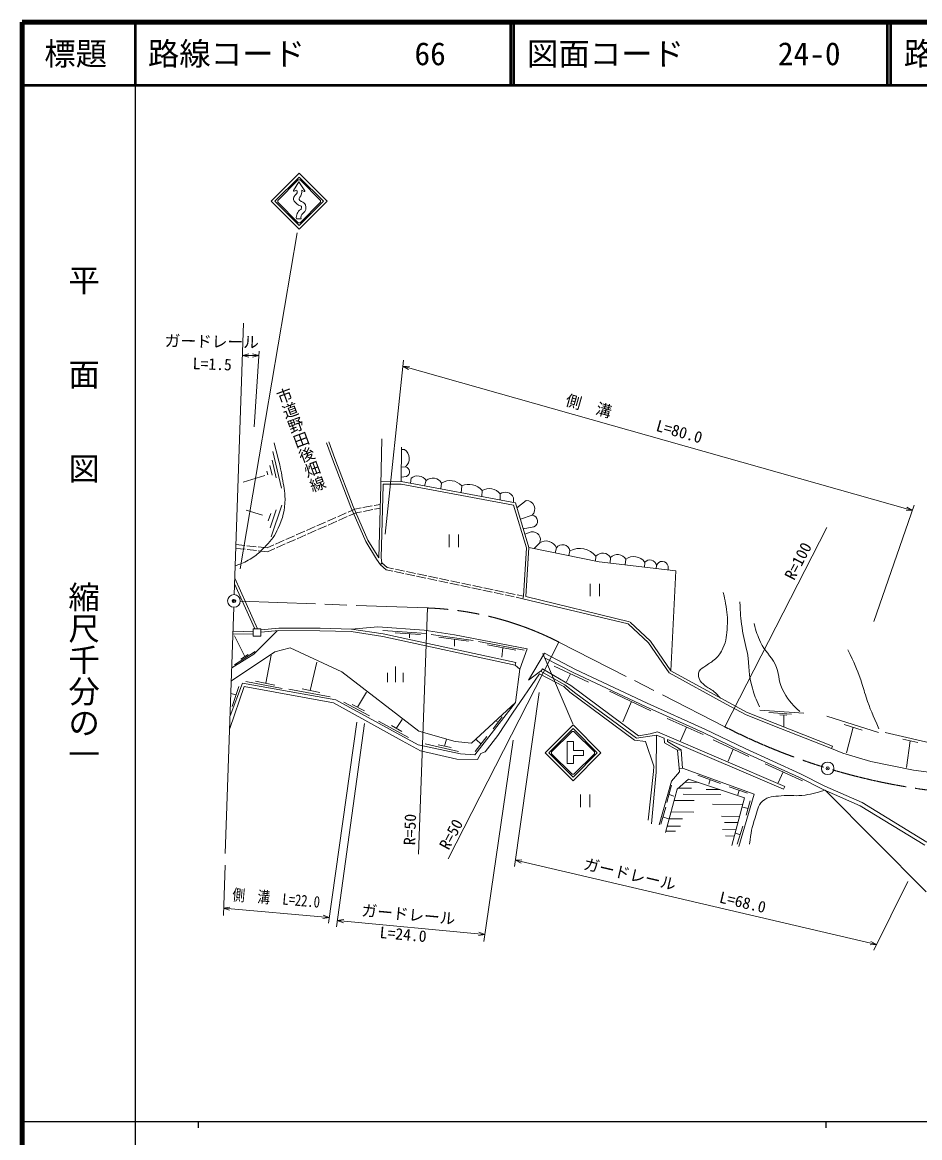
# Model space of a CAD drawing. Units: millimetres, scale not verified. Extents: x 40000 to 680000, y 20000 to 380000.
# Drawn here: x 40000 to 182924, y 202409 to 380000 of the extents above; entities that cross this region are included whole.
import ezdxf
from ezdxf.enums import TextEntityAlignment as Align

# ---------------------------------------------------------------- set-up
doc = ezdxf.new("R2010")
doc.units = ezdxf.units.MM
doc.header["$LTSCALE"] = 1000
doc.header["$PDMODE"] = 32
doc.header["$PDSIZE"] = 500
doc.linetypes.add('CHAIN', pattern=[18.5, 12, -1.5, 3.5, -1.5])
for name, color, linetype, lineweight in [('M-BGD', 7, 'Continuous', 13), ('M-BMK', 2, 'CHAIN', 13), ('M-STR-HTXT', 7, 'Continuous', 13), ('M-STR-STRC', 7, 'Continuous', 13), ('M-TTL', 2, 'Continuous', 140), ('M-TTL-BAND', 7, 'Continuous', 25), ('M-TTL-LINE', 7, 'Continuous', 50), ('M-TTL-TXT', 7, 'Continuous', 13), ('M-WORK', 1, 'Continuous', 13)]:
    doc.layers.add(name, color=color, linetype=linetype, lineweight=lineweight)
doc.layers.add('M-OTRS', color=6, linetype='Continuous')
doc.styles.add('@ＭＳ ゴシック', font='')
doc.styles.add('ＭＳ ゴシック', font='')
doc.styles.get('@ＭＳ ゴシック').set_extended_font_data('@MS Gothic')
doc.styles.get('ＭＳ ゴシック').set_extended_font_data('MS Gothic')

msp = doc.modelspace()

# ---------------------------------------------------------------- linework, layer by layer
at = {"layer": 'M-BGD'}
for p, q in [((75212, 332087), (73739, 288869)), ((151901, 267819), (168107, 299562)), ((73671, 286870), (72335, 247664)), ((104545, 286750), (103122, 247569)), ((125465, 281316), (107849, 246810))]:
    msp.add_line(p, q, dxfattribs=at)
for centre in [(73705, 287870), (168266, 261213)]:
    msp.add_circle(centre, 1000, dxfattribs=at)
msp.add_point((168266, 261213), dxfattribs=at)
at = {"layer": 'M-BMK'}
for p, q in [((74705, 287834), (104545, 286750)), ((125465, 281316), (151901, 267819))]:
    msp.add_line(p, q, dxfattribs=at)
for centre, radius, start, end in [((102731, 236783), 50000, 62.95501, 87.92059), ((197371, 356884), 100000, 242.95441, 278.47288)]:
    msp.add_arc(centre, radius, start, end, dxfattribs=at)
at = {"layer": 'M-OTRS'}
msp.add_point((73705, 287870), dxfattribs=at)
at = {"layer": 'M-STR-HTXT'}
for p, q in [((75059, 326931), (76056, 327192)), ((75059, 326931), (77683, 326961)), ((75059, 326931), (76062, 326692)), ((77683, 326961), (76680, 327200)), ((77683, 326961), (76686, 326700)), ((77727, 327615), (76914, 315611)), ((100717, 326184), (97773, 298520)), ((181790, 302296), (100617, 325245)), ((100617, 325245), (101511, 324733)), ((100617, 325245), (101647, 325214)), ((182069, 303100), (175642, 284580)), ((181790, 302296), (180759, 302327)), ((181790, 302296), (180896, 302808)), ((118387, 245609), (122311, 273289)), ((93257, 268545), (88756, 236560)), ((94499, 268370), (90038, 236000)), ((118170, 265708), (113506, 233648)), ((72298, 245816), (72042, 237785)), ((118529, 246612), (119560, 246628)), ((118529, 246612), (176051, 233156)), ((118529, 246612), (119446, 246141)), ((181042, 243215), (175597, 232242)), ((72049, 238957), (73067, 239119)), ((72049, 238957), (88887, 237493)), ((72049, 238957), (73024, 238621)), ((88887, 237493), (87870, 237331)), ((88887, 237493), (87913, 237829)), ((90171, 236971), (91190, 237127)), ((90171, 236971), (113671, 234780)), ((90171, 236971), (91144, 236629)), ((113671, 234780), (112653, 234624)), ((113671, 234780), (112699, 235122)), ((176051, 233156), (175021, 233140)), ((176051, 233156), (175135, 233626))]:
    msp.add_line(p, q, dxfattribs=at)
at = {"layer": 'M-STR-STRC'}
for p, q in [((83941, 354916), (80674, 351649)), ((83204, 353203), (84050, 354593)), ((84977, 353171), (84050, 354593)), ((83277, 353115), (83742, 353298)), ((84507, 353263), (84902, 353083)), ((79634, 351500), (84089, 347046)), ((80228, 351500), (84089, 347640)), ((83652, 348688), (84390, 348688)), ((83753, 346462), (74706, 293003)), ((127679, 268298), (122905, 279504)), ((127560, 267093), (124294, 263827)), ((127764, 265489), (126758, 265489)), ((126758, 265489), (126758, 261999)), ((127764, 264080), (127764, 265489)), ((123254, 263678), (127709, 259223)), ((123848, 263678), (127709, 259817)), ((127764, 264080), (129375, 264080)), ((127764, 263274), (129375, 263274)), ((127764, 261999), (127764, 263274)), ((129375, 264080), (129375, 263274)), ((126758, 261999), (127764, 261999)), ((183977, 241546), (167910, 257704))]:
    msp.add_line(p, q, dxfattribs=at)
for points in [[(84089, 347046), (88544, 351500), (84089, 355955), (79634, 351500)], [(84089, 347640), (87950, 351500), (84089, 355361), (80228, 351500)], [(80674, 351649), (80674, 351352), (83941, 348085), (84238, 348085), (87504, 351352), (87504, 351649), (84238, 354916), (83941, 354916)], [(127709, 259223), (132164, 263678), (127709, 268133), (123254, 263678)], [(127709, 259817), (131570, 263678), (127709, 267539), (123848, 263678)], [(124294, 263827), (124294, 263530), (127560, 260263), (127857, 260263), (131124, 263530), (131124, 263827), (127857, 267093), (127560, 267093)]]:
    msp.add_lwpolyline(points, dxfattribs=at)
for centre, radius, start, end in [((83679, 351871), 503, 161.91192, 220.56779), ((83255, 353171), 60.4, 148.67131, 291.44939), ((84204, 351699), 1056, 129.64419, 161.91192), ((83081, 353055), 705, 309.64419, 20.13773), ((84503, 351882), 403, 140.48023, 249.58059), ((83081, 353055), 1441, 320.48023, 8.29105), ((84927, 353138), 60.4, 245.55605, 33.11134), ((84805, 352512), 1793, 212.70621, 253.97952), ((85159, 348913), 1524, 122.04963, 188.49383), ((84258, 350594), 201, 21.6294, 74.84784), ((84243, 350376), 201, 302.04963, 330.80549), ((84883, 352901), 1491, 249.58059, 254.84784), ((84021, 350500), 456, 330.80549, 21.6294), ((84258, 350594), 899, 21.6294, 74.84784), ((84021, 350500), 1154, 308.15279, 21.6294), ((85159, 348913), 802, 122.04963, 196.31331)]:
    msp.add_arc(centre, radius, start, end, dxfattribs=at)
at = {"layer": 'M-TTL'}
for p, q in [((40000, 380000), (40000, 20000)), ((680000, 380000), (40000, 380000))]:
    msp.add_line(p, q, dxfattribs=at)
at = {"layer": 'M-TTL-BAND'}
for p, q in [((58000, 370000), (58000, 20000)), ((40000, 205000), (579000, 205000)), ((68000, 205000), (68000, 204000)), ((168000, 205000), (168000, 204000))]:
    msp.add_line(p, q, dxfattribs=at)
at = {"layer": 'M-TTL-LINE'}
for p, q in [((58000, 380000), (58000, 370000)), ((117750, 380000), (117750, 370000)), ((118250, 380000), (118250, 370000)), ((177750, 380000), (177750, 370000)), ((178250, 380000), (178250, 370000)), ((40000, 370000), (680000, 370000))]:
    msp.add_line(p, q, dxfattribs=at)
at = {"layer": 'M-WORK'}
for p, q in [((88464, 313065), (89382, 310430)), ((88842, 313197), (89758, 310567)), ((97277, 313703), (97091, 306311)), ((79895, 311686), (81256, 305825)), ((100382, 312371), (100350, 306886)), ((100895, 311993), (100380, 311996)), ((79441, 309417), (79781, 307905)), ((79781, 310287), (80424, 307451)), ((89382, 310430), (92299, 302777)), ((89758, 310567), (92670, 302928)), ((101046, 309232), (100363, 309192)), ((78647, 307867), (75168, 306770)), ((78949, 308548), (79101, 307943)), ((101195, 307672), (100354, 307578)), ((101923, 307403), (101843, 306606)), ((96770, 294740), (97091, 306311)), ((97104, 306848), (100350, 306886)), ((97169, 294728), (97491, 306300)), ((97491, 306453), (100315, 306485)), ((97491, 306453), (97491, 306300)), ((100315, 306485), (118227, 303134)), ((100350, 306886), (118540, 303482)), ((104321, 307056), (104078, 306188)), ((106786, 306641), (106675, 305702)), ((109980, 306194), (109902, 305098)), ((113232, 305463), (113207, 304480)), ((116106, 304908), (116119, 303935)), ((118224, 304303), (118213, 303543)), ((120267, 303887), (118785, 302670)), ((78278, 301504), (75669, 302336)), ((80434, 302374), (79450, 299500)), ((81341, 303130), (79639, 298101)), ((91876, 302007), (92970, 302489)), ((92013, 301412), (93148, 301912)), ((92299, 302777), (94688, 297339)), ((92670, 302928), (95043, 297525)), ((92970, 302489), (93955, 302672)), ((93148, 301912), (94036, 302077)), ((94250, 302727), (95725, 303001)), ((94331, 302132), (95806, 302406)), ((96020, 303056), (97006, 303239)), ((96101, 302461), (96989, 302626)), ((118227, 303134), (120279, 296345)), ((118540, 303482), (120683, 296392)), ((79564, 301807), (79148, 300635)), ((86935, 299830), (88307, 300435)), ((88582, 300556), (89955, 301161)), ((88719, 299961), (90092, 300565)), ((90229, 301282), (91602, 301886)), ((90366, 300686), (91739, 301291)), ((121213, 301543), (119324, 300885)), ((83640, 298379), (85013, 298984)), ((83777, 297784), (85150, 298388)), ((85287, 299105), (86660, 299709)), ((85424, 298509), (86797, 299114)), ((87072, 299235), (88444, 299840)), ((107994, 298430), (107994, 296430)), ((109494, 298430), (109494, 296430)), ((121477, 299652), (119783, 299367)), ((121061, 298858), (120049, 298486)), ((74033, 296845), (75461, 296695)), ((75760, 296664), (77251, 296507)), ((78978, 296325), (80071, 296807)), ((80346, 296928), (81718, 297532)), ((80483, 296332), (81855, 296937)), ((81993, 297653), (83366, 298258)), ((82130, 297058), (83503, 297663)), ((94688, 297339), (96430, 294529)), ((95043, 297525), (96770, 294740)), ((122385, 297080), (121517, 296220)), ((74013, 296244), (75499, 296088)), ((75797, 296056), (77289, 295899)), ((77550, 296475), (78978, 296325)), ((77588, 295868), (79074, 295712)), ((77992, 295825), (78530, 296372)), ((79074, 295712), (80208, 296211)), ((120279, 296345), (119803, 288621)), ((120683, 296392), (120199, 288553)), ((120683, 296392), (131896, 294084)), ((125070, 296324), (124842, 295536)), ((127225, 295870), (127065, 295079)), ((131347, 295001), (131302, 294207)), ((96430, 294529), (97024, 293609)), ((97283, 293914), (97024, 293609)), ((97024, 293609), (97929, 292842)), ((97169, 294728), (97283, 293914)), ((97283, 293914), (98115, 293208)), ((98115, 293208), (99126, 292994)), ((131896, 294084), (144073, 292647)), ((133692, 294774), (133638, 293879)), ((136112, 294509), (136033, 293596)), ((139137, 294017), (139091, 293235)), ((140990, 293526), (140961, 293015)), ((142843, 293412), (142837, 292793)), ((73851, 291490), (77476, 283408)), ((97929, 292842), (98987, 292618)), ((99280, 292556), (100748, 292245)), ((99420, 292932), (100887, 292622)), ((101041, 292183), (102509, 291872)), ((101181, 292560), (102649, 292249)), ((102802, 291810), (104270, 291500)), ((102942, 292187), (104410, 291877)), ((104563, 291438), (106031, 291127)), ((104703, 291815), (106171, 291504)), ((106464, 291442), (107932, 291132)), ((144073, 292647), (143288, 276724)), ((73820, 290582), (77038, 283408)), ((106324, 291065), (107792, 290754)), ((108085, 290692), (109553, 290382)), ((108225, 291070), (109693, 290760)), ((109846, 290320), (111314, 290009)), ((109986, 290697), (111454, 290387)), ((111607, 289947), (113075, 289636)), ((111747, 290325), (113215, 290015)), ((113368, 289574), (114836, 289264)), ((113508, 289953), (114976, 289642)), ((115269, 289580), (116737, 289270)), ((130441, 290618), (130441, 288618)), ((131941, 290618), (131941, 288618)), ((115129, 289202), (116597, 288891)), ((116890, 288829), (118358, 288518)), ((117030, 289208), (118498, 288897)), ((118651, 288456), (119709, 288232)), ((118791, 288835), (119803, 288621)), ((119709, 288232), (119803, 288621)), ((119709, 288232), (136505, 284204)), ((120199, 288553), (136702, 284569)), ((136505, 284204), (139709, 281190)), ((136789, 284506), (140024, 281461)), ((73546, 282554), (76789, 282655)), ((73562, 282954), (76789, 283055)), ((76789, 283408), (77974, 283408)), ((76789, 282248), (76789, 283408)), ((76893, 279391), (80574, 283115)), ((77974, 283287), (80836, 283539)), ((77974, 283408), (77974, 282248)), ((77974, 282886), (80853, 283139)), ((80836, 283539), (87416, 283531)), ((80853, 283139), (87410, 283131)), ((87410, 283131), (92393, 282983)), ((87416, 283531), (92429, 283382)), ((92393, 282983), (97405, 282235)), ((96638, 283733), (92429, 283382)), ((92429, 283382), (97477, 282629)), ((104012, 283203), (96638, 283733)), ((97422, 283165), (104398, 282701)), ((97477, 282629), (118578, 278044)), ((99364, 282787), (103414, 282535)), ((101682, 282643), (101683, 282014)), ((108815, 282485), (104012, 283203)), ((105108, 282552), (111814, 281569)), ((120386, 280254), (108815, 282485)), ((75459, 279015), (73817, 282296)), ((77974, 282248), (76789, 282248)), ((97405, 282235), (118493, 277653)), ((106343, 282098), (111066, 281459)), ((108839, 281761), (108836, 280664)), ((112682, 281437), (119926, 280042)), ((114111, 280899), (118598, 280025)), ((139709, 281190), (143003, 276407)), ((140024, 281461), (143288, 276724)), ((73312, 275135), (80232, 279787)), ((73363, 277197), (76893, 279391)), ((77088, 279827), (73777, 277692)), ((75979, 279340), (74819, 278617)), ((78783, 274766), (79655, 279259)), ((80232, 279787), (82671, 280411)), ((116533, 280427), (116346, 278899)), ((119252, 277001), (120386, 280254)), ((123147, 279529), (120611, 275234)), ((123147, 279529), (128096, 276972)), ((85833, 273631), (86921, 278138)), ((99427, 274919), (99427, 277419)), ((118578, 278044), (118493, 277653)), ((118493, 277653), (119252, 277001)), ((122608, 276647), (122847, 277072)), ((127371, 274422), (122847, 277072)), ((123282, 278784), (127830, 276434)), ((124714, 277487), (130185, 274916)), ((98177, 274919), (98177, 276419)), ((100677, 274919), (100677, 276419)), ((118068, 269981), (122383, 276271)), ((119252, 277001), (118537, 271720)), ((120611, 275234), (122505, 276705)), ((122383, 276271), (126240, 274254)), ((122505, 276705), (126400, 274511)), ((127286, 276278), (126665, 275013)), ((127830, 276434), (139265, 271057)), ((128096, 276972), (139516, 271602)), ((143003, 276407), (152111, 271409)), ((143288, 276724), (155365, 270160)), ((73032, 267573), (75351, 274229)), ((73114, 269599), (75081, 274779)), ((74488, 274242), (73429, 271065)), ((75081, 274779), (89942, 272132)), ((75351, 274229), (89570, 271657)), ((75613, 275024), (81412, 273940)), ((77151, 275100), (80227, 274470)), ((82471, 273839), (89025, 272604)), ((84563, 273890), (87412, 273310)), ((126240, 274254), (127177, 273334)), ((126400, 274511), (128165, 273156)), ((138140, 266416), (127371, 274422)), ((133534, 273495), (140122, 270369)), ((74054, 272941), (73225, 273118)), ((89942, 272132), (103036, 264975)), ((91206, 271744), (95315, 269601)), ((93371, 270955), (94812, 273365)), ((112062, 263349), (118537, 271720)), ((127177, 273334), (137488, 265720)), ((128165, 273156), (137821, 266022)), ((137025, 271839), (135625, 268633)), ((89570, 271657), (100486, 265575)), ((92542, 271391), (94509, 270357)), ((115723, 266426), (118068, 269981)), ((139265, 271057), (148452, 266899)), ((139516, 271602), (148705, 267442)), ((152111, 271409), (155190, 269785)), ((155365, 270160), (169027, 264766)), ((157451, 270457), (164447, 270004)), ((158913, 270092), (162518, 269840)), ((96740, 268744), (101505, 266147)), ((99565, 267567), (100493, 268980)), ((114971, 267496), (116450, 269412)), ((115785, 268549), (115408, 268787)), ((142725, 269138), (148457, 266584)), ((155190, 269785), (159244, 268163)), ((159244, 268163), (168876, 264381)), ((160653, 269756), (161745, 269705)), ((161275, 269727), (161262, 267885)), ((168143, 269516), (176368, 266907)), ((170885, 268211), (173759, 267304)), ((98782, 268013), (100421, 267080)), ((113703, 263854), (115723, 266426)), ((137821, 266022), (140995, 266505)), ((139997, 266685), (138140, 266416)), ((141157, 267038), (139997, 266685)), ((140995, 266505), (140966, 260612)), ((140995, 266505), (142230, 266001)), ((161439, 258346), (141157, 267038)), ((145776, 267779), (144842, 265619)), ((148452, 266899), (154880, 263808)), ((148705, 267442), (155134, 264351)), ((172311, 267761), (171253, 263685)), ((177427, 266945), (185936, 264978)), ((100486, 265575), (103411, 264012)), ((103036, 264975), (109793, 263526)), ((104145, 265132), (109490, 263897)), ((106238, 264981), (108280, 264527)), ((107548, 265847), (107260, 264754)), ((112148, 263895), (113997, 266265)), ((113082, 265092), (112307, 265829)), ((137488, 265720), (139248, 265512)), ((139248, 265512), (140572, 261579)), ((142230, 266001), (142256, 265295)), ((142256, 265295), (144373, 264106)), ((161240, 257883), (142768, 265831)), ((142768, 265831), (142768, 265494)), ((142768, 265494), (144936, 264183)), ((150032, 265736), (155705, 263114)), ((169027, 264766), (168876, 264381)), ((180263, 265848), (182646, 265319)), ((181408, 265594), (180838, 261352)), ((103411, 264012), (109222, 262682)), ((109793, 263526), (112062, 263349)), ((112474, 262632), (113022, 263602)), ((113022, 263602), (113703, 263854)), ((144373, 264106), (144936, 264183)), ((144373, 264106), (144642, 260679)), ((144936, 264183), (145166, 261221)), ((153224, 264261), (152422, 262337)), ((154880, 263808), (163686, 259801)), ((155134, 264351), (163945, 260343)), ((168876, 264381), (170699, 263632)), ((170699, 263632), (175162, 262308)), ((109222, 262682), (112474, 262632)), ((140572, 261579), (140534, 260709)), ((145166, 261221), (144600, 261213)), ((145166, 261221), (156537, 257112)), ((158317, 261933), (164242, 259235)), ((175162, 262308), (181921, 260928)), ((140534, 260709), (139689, 252945)), ((140966, 260612), (140209, 252406)), ((143382, 259192), (144642, 260679)), ((147598, 260140), (151178, 258829)), ((149544, 259427), (149331, 258716)), ((161160, 260638), (160385, 258927)), ((163686, 259801), (167552, 257861)), ((163945, 260343), (167807, 258404)), ((181921, 260928), (187196, 260247)), ((141415, 252234), (143382, 259192)), ((143413, 258526), (142656, 255778)), ((144426, 258063), (146566, 258047)), ((145519, 259003), (147659, 258987)), ((148927, 257862), (151067, 257846)), ((152590, 258299), (155514, 257266)), ((154181, 257737), (153956, 257020)), ((161240, 257883), (161439, 258346)), ((167552, 257861), (173466, 255262)), ((167807, 258404), (173744, 255795)), ((128897, 257060), (128897, 255060)), ((130397, 257060), (130397, 255060)), ((143007, 257051), (143747, 256801)), ((143791, 256102), (146993, 256078)), ((145241, 257092), (151235, 257046)), ((156537, 257112), (154126, 248789)), ((155929, 256061), (155290, 253759)), ((173744, 255795), (184068, 249480)), ((142480, 255047), (141698, 252324)), ((143303, 254279), (146941, 254251)), ((149925, 255505), (154744, 255468)), ((155579, 254800), (154733, 255061)), ((173466, 255262), (183755, 248968)), ((142029, 253476), (142896, 253184)), ((143016, 253191), (145156, 253174)), ((151369, 253577), (154230, 253555)), ((151822, 252590), (153962, 252574)), ((142484, 251220), (144055, 251207)), ((142705, 252030), (144845, 252014)), ((151520, 251467), (153660, 251451)), ((151971, 250451), (153388, 250440)), ((154341, 250630), (153620, 250875)), ((154769, 251994), (153878, 249154))]:
    msp.add_line(p, q, dxfattribs=at)
for points in [[(82671, 280411), (90884, 276575), (103136, 267159), (108950, 265514), (111522, 265211), (118537, 271720)], [(152980, 248921), (155022, 256522), (146098, 259509), (144283, 257921), (142430, 251001)]]:
    msp.add_lwpolyline(points, dxfattribs=at)
for centre, radius, start, end in [((99822, 310549), 1798, 312.90136, 53.37136), ((100822, 308424), 839, 296.36677, 74.50418), ((102963, 306132), 1642, 34.22377, 129.29119), ((105380, 305817), 1630, 30.36818, 130.53828), ((108124, 304569), 2466, 41.21056, 122.85799), ((111108, 303616), 2814, 41.01516, 113.64521), ((114353, 303547), 2220, 37.82806, 120.32633), ((116933, 303795), 1387, 21.48479, 126.62442), ((120233, 302511), 1377, 315.32968, 88.59145), ((121079, 300560), 992, 293.67825, 82.26097), ((121287, 297644), 1234, 332.83592, 100.51278), ((123428, 295641), 1778, 22.592, 125.94399), ((126045, 295610), 1209, 12.45243, 143.77025), ((128743, 292859), 3372, 39.42244, 116.74726), ((132438, 294043), 1451, 30.21722, 138.7277), ((134806, 293766), 1502, 29.64325, 137.87292), ((137393, 292834), 2108, 34.14425, 127.39598), ((139949, 293339), 1058, 10.17362, 140.10916), ((141901, 293203), 966, 12.52545, 160.46749)]:
    msp.add_arc(centre, radius, start, end, dxfattribs=at)
for points, knots in [([(80105, 313046), (80793, 310434), (81029, 309686), (81390, 307487), (81608, 306164), (81851, 305425), (81844, 304084), (81834, 302225), (81484, 301162), (80757, 299451), (80241, 298238), (79735, 297638), (78826, 296682), (78723, 296574), (78625, 296471), (78530, 296372)], [0, 0, 0, 0, 1, 1, 1, 2, 2, 2, 3, 3, 3, 4, 4, 4, 5, 5, 5, 5]), ([(77992, 295825), (77498, 295345), (77021, 294958), (76288, 294523), (75424, 294010), (75033, 293844), (73944, 293464)], [0, 0, 0, 0, 1, 1, 1, 2, 2, 2, 2]), ([(151173, 272380), (150748, 272908), (150593, 273088), (150152, 273469), (149644, 273909), (149214, 273965), (148715, 274415), (148302, 274787), (147994, 274988), (147807, 275511), (147654, 275943), (147606, 276273), (147807, 276684), (148043, 277164), (148442, 277228), (148866, 277554), (149445, 277998), (149846, 278152), (150379, 278650), (150975, 279207), (151257, 279607), (151589, 280352), (152147, 281606), (152200, 282427), (152279, 283798), (152362, 285232), (152266, 286052), (152014, 287466), (151892, 288151), (151849, 288403), (151636, 289206)], [0, 0, 0, 0, 1, 1, 1, 2, 2, 2, 3, 3, 3, 4, 4, 4, 5, 5, 5, 6, 6, 6, 7, 7, 7, 8, 8, 8, 9, 9, 9, 10, 10, 10, 10]), ([(154283, 287712), (154368, 285790), (154395, 285212), (154624, 283628), (154856, 282015), (155185, 281147), (155474, 279544), (155863, 277385), (155623, 276081), (156269, 273985), (156632, 272805), (156791, 272338), (157403, 271035)], [0, 0, 0, 0, 1, 1, 1, 2, 2, 2, 3, 3, 3, 4, 4, 4, 4]), ([(156552, 284252), (156906, 282885), (157066, 282411), (157573, 281302), (158259, 279805), (159179, 279266), (159899, 277785), (160595, 276354), (160342, 275305), (161033, 273871), (161810, 272263), (162420, 271677), (163813, 270241)], [0, 0, 0, 0, 1, 1, 1, 2, 2, 2, 3, 3, 3, 4, 4, 4, 4]), ([(171499, 280083), (172539, 277870), (172886, 277233), (173541, 275318), (173909, 274243), (174032, 273615), (174392, 272538), (175066, 270521), (175399, 269857), (176434, 267490)], [0, 0, 0, 0, 1, 1, 1, 2, 2, 2, 3, 3, 3, 3]), ([(155810, 249135), (156098, 251080), (156148, 251755), (156718, 253332), (157105, 254405), (157078, 255217), (157909, 255998), (158783, 256819), (159671, 256683), (160858, 256849), (162131, 257027), (162870, 256772), (164148, 256906), (165639, 257062), (166239, 257254), (167843, 257733)], [0, 0, 0, 0, 1, 1, 1, 2, 2, 2, 3, 3, 3, 4, 4, 4, 5, 5, 5, 5])]:
    msp.add_open_spline(points, degree=3, knots=knots, dxfattribs=at)

# ---------------------------------------------------------------- texts
at = {"layer": 'M-BGD', "style": 'ＭＳ ゴシック'}
for s, rotation, p in [('R=100', 62.559, (163415, 290781)), ('R=50', 88.117, (103111, 248935)), ('R=50', 61.644, (108395, 247828))]:
    msp.add_text(s, height=1833, rotation=rotation, dxfattribs=at).set_placement(p, align=Align.BOTTOM_LEFT)
at = {"layer": 'M-STR-HTXT', "style": 'ＭＳ ゴシック'}
for s, rotation, p in [('ガードレール', 359.023, (62659, 327846)), ('側\u3000溝\u3000\u3000\u3000L=80.0', 344.213, (126212, 318529)), ('ガードレール', 346.833, (129128, 244646)), ('L=68.0', 346.833, (150771, 239331)), ('ガードレール', 354.675, (93903, 237192))]:
    msp.add_text(s, height=1833, rotation=rotation, dxfattribs=at).set_placement(p, align=Align.BOTTOM_LEFT)
for s, rotation, p in [('L=1.5', 357.963, (67173, 326618)), ('L=24.0', 354.806, (97022, 236039))]:
    msp.add_text(s, height=1833, rotation=rotation, dxfattribs=at).set_placement(p, align=Align.TOP_LEFT)
at = {"layer": 'M-STR-HTXT', "style": 'ＭＳ ゴシック', "width": 0.8}
msp.add_text('側\u3000溝\u3000L=22.0', height=1833, rotation=355.032, dxfattribs=at).set_placement((73350, 239681), align=Align.BOTTOM_LEFT)
at = {"layer": 'M-TTL-BAND', "style": '@ＭＳ ゴシック'}
for s, p in [('平\u3000\u3000面\u3000\u3000図', (49777, 306475)), ('縮尺千分の一', (49777, 261030))]:
    msp.add_text(s, height=3666, rotation=270, dxfattribs=at).set_placement(p, align=Align.MIDDLE_RIGHT)
at = {"layer": 'M-TTL-TXT', "style": 'ＭＳ ゴシック'}
msp.add_text('標題', height=3666, dxfattribs=at).set_placement((48500, 375000), align=Align.MIDDLE_CENTER)
for s, p in [('路線コード       66', (60000, 375000)), ('図面コード      24-0', (120380, 375000)), ('路 線 名      主要地方道長門油谷線', (180380, 375000))]:
    msp.add_text(s, height=3666, dxfattribs=at).set_placement(p, align=Align.MIDDLE_LEFT)
at = {"layer": 'M-WORK', "style": '@ＭＳ ゴシック'}
msp.add_text('市道野田後畑線', height=1833, rotation=290.414, dxfattribs=at).set_placement((81331, 321727), align=Align.MIDDLE_LEFT)

doc.saveas('drawing.dxf')
